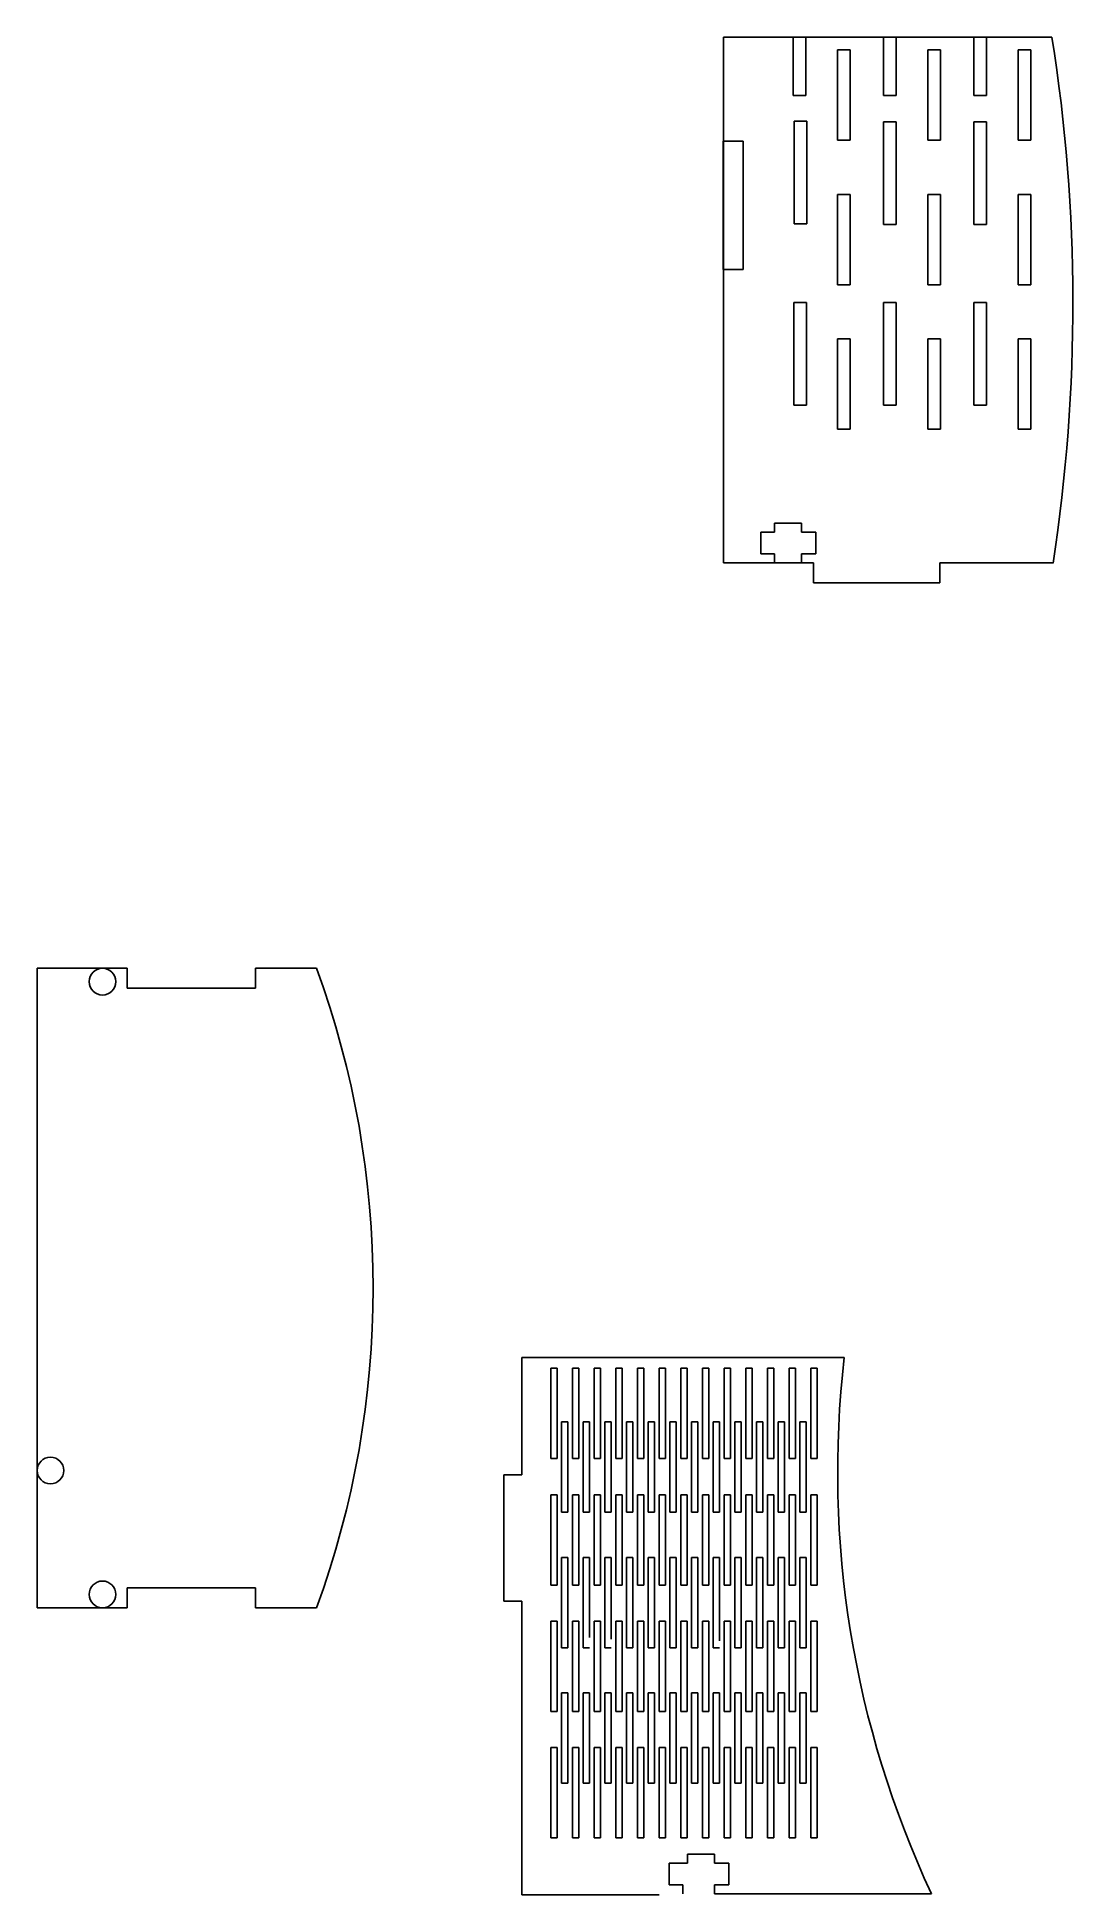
# Model space of a CAD drawing. Extents: x -3.6 to 2.1, y -1.3 to 9.
import ezdxf

# ---------------------------------------------------------------- set-up
doc = ezdxf.new("R2010")
doc.units = 0
doc.header["$MEASUREMENT"] = 0
doc.layers.add('VISIBLE', color=7, linetype='CONTINUOUS')

msp = doc.modelspace()

# ---------------------------------------------------------------- linework, layer by layer
at = {"layer": 'VISIBLE'}
for p, q in [((0.182, 6.076), (0.182, 8.986)), ((0.182, 8.986), (2, 8.986)), ((0.568, 8.986), (0.568, 8.664)), ((0.638, 8.986), (0.638, 8.664)), ((1.068, 8.986), (1.068, 8.664)), ((1.138, 8.986), (1.138, 8.664)), ((1.568, 8.986), (1.638, 8.986)), ((1.568, 8.986), (1.568, 8.664)), ((1.638, 8.986), (1.638, 8.664)), ((0.814, 8.916), (0.814, 8.416)), ((0.814, 8.916), (0.884, 8.916)), ((0.884, 8.916), (0.884, 8.416)), ((1.314, 8.916), (1.384, 8.916)), ((1.314, 8.916), (1.314, 8.416)), ((1.384, 8.916), (1.384, 8.416)), ((1.814, 8.916), (1.884, 8.916)), ((1.814, 8.916), (1.814, 8.416)), ((1.884, 8.916), (1.884, 8.416)), ((0.568, 8.664), (0.638, 8.664)), ((1.068, 8.664), (1.138, 8.664)), ((1.568, 8.664), (1.638, 8.664)), ((0.573, 8.521), (0.643, 8.521)), ((0.573, 8.521), (0.573, 7.953)), ((0.643, 8.521), (0.643, 7.953)), ((1.068, 8.517), (1.138, 8.517)), ((1.068, 8.517), (1.068, 7.949)), ((1.138, 8.517), (1.138, 7.949)), ((1.568, 8.517), (1.568, 7.949)), ((1.568, 8.517), (1.638, 8.517)), ((1.638, 8.517), (1.638, 7.949)), ((0.181, 8.411), (0.181, 7.701)), ((0.181, 8.411), (0.291, 8.411)), ((0.291, 7.701), (0.291, 8.411)), ((0.814, 8.416), (0.884, 8.416)), ((1.314, 8.416), (1.384, 8.416)), ((1.814, 8.416), (1.884, 8.416)), ((0.814, 8.116), (0.884, 8.116)), ((0.814, 8.116), (0.814, 7.616)), ((0.884, 8.116), (0.884, 7.616)), ((1.314, 8.116), (1.384, 8.116)), ((1.314, 8.116), (1.314, 7.616)), ((1.384, 8.116), (1.384, 7.616)), ((1.814, 8.116), (1.884, 8.116)), ((1.814, 8.116), (1.814, 7.616)), ((1.884, 8.116), (1.884, 7.616)), ((0.573, 7.953), (0.643, 7.953)), ((1.068, 7.949), (1.138, 7.949)), ((1.568, 7.949), (1.638, 7.949)), ((0.181, 7.701), (0.291, 7.701)), ((0.814, 7.616), (0.884, 7.616)), ((1.314, 7.616), (1.384, 7.616)), ((1.814, 7.616), (1.884, 7.616)), ((0.572, 7.517), (0.642, 7.517)), ((0.572, 7.517), (0.572, 6.949)), ((0.642, 7.517), (0.642, 6.949)), ((1.068, 7.517), (1.138, 7.517)), ((1.068, 7.517), (1.068, 6.949)), ((1.138, 7.517), (1.138, 6.949)), ((1.568, 7.517), (1.638, 7.517)), ((1.568, 7.517), (1.568, 6.949)), ((1.638, 7.517), (1.638, 6.949)), ((0.814, 7.316), (0.814, 6.816)), ((0.814, 7.316), (0.884, 7.316)), ((0.884, 7.316), (0.884, 6.816)), ((1.314, 7.316), (1.384, 7.316)), ((1.314, 7.316), (1.314, 6.816)), ((1.384, 7.316), (1.384, 6.816)), ((1.814, 7.316), (1.884, 7.316)), ((1.814, 7.316), (1.814, 6.816)), ((1.884, 7.316), (1.884, 6.816)), ((0.572, 6.949), (0.642, 6.949)), ((1.068, 6.949), (1.138, 6.949)), ((1.568, 6.949), (1.638, 6.949)), ((0.814, 6.816), (0.884, 6.816)), ((1.314, 6.816), (1.384, 6.816)), ((1.814, 6.816), (1.884, 6.816)), ((0.464, 6.246), (0.464, 6.296)), ((0.464, 6.296), (0.614, 6.296)), ((0.614, 6.296), (0.614, 6.246)), ((0.389, 6.126), (0.389, 6.246)), ((0.389, 6.246), (0.464, 6.246)), ((0.614, 6.246), (0.694, 6.246)), ((0.694, 6.246), (0.694, 6.126)), ((0.182, 6.076), (0.68, 6.076)), ((0.464, 6.126), (0.389, 6.126)), ((0.464, 6.126), (0.464, 6.076)), ((0.614, 6.126), (0.614, 6.076)), ((0.694, 6.126), (0.614, 6.126)), ((0.68, 6.076), (0.68, 5.966)), ((1.38, 6.076), (2.006, 6.076)), ((1.38, 5.966), (1.38, 6.076)), ((0.68, 5.966), (1.38, 5.966)), ((-3.617, 3.832), (-3.617, 0.292)), ((-3.617, 3.832), (-3.119, 3.832)), ((-3.119, 3.832), (-3.119, 3.722)), ((-2.409, 3.832), (-2.07, 3.832)), ((-2.409, 3.722), (-2.409, 3.832)), ((-3.119, 3.722), (-2.409, 3.722)), ((-0.934, 1.677), (0.85, 1.677)), ((-0.934, 1.028), (-0.934, 1.677)), ((-0.774, 1.618), (-0.774, 1.118)), ((-0.774, 1.618), (-0.739, 1.618)), ((-0.739, 1.618), (-0.739, 1.118)), ((-0.654, 1.618), (-0.619, 1.618)), ((-0.654, 1.618), (-0.654, 1.118)), ((-0.619, 1.618), (-0.619, 1.118)), ((-0.534, 1.618), (-0.499, 1.618)), ((-0.534, 1.618), (-0.534, 1.118)), ((-0.499, 1.618), (-0.499, 1.118)), ((-0.414, 1.618), (-0.379, 1.618)), ((-0.414, 1.618), (-0.414, 1.118)), ((-0.379, 1.618), (-0.379, 1.118)), ((-0.294, 1.618), (-0.259, 1.618)), ((-0.294, 1.618), (-0.294, 1.118)), ((-0.259, 1.618), (-0.259, 1.118)), ((-0.174, 1.618), (-0.139, 1.618)), ((-0.174, 1.618), (-0.174, 1.118)), ((-0.139, 1.618), (-0.139, 1.118)), ((-0.054, 1.618), (-0.019, 1.618)), ((-0.054, 1.618), (-0.054, 1.118)), ((-0.019, 1.618), (-0.019, 1.118)), ((0.066, 1.618), (0.101, 1.618)), ((0.066, 1.618), (0.066, 1.118)), ((0.101, 1.618), (0.101, 1.118)), ((0.186, 1.618), (0.221, 1.618)), ((0.186, 1.618), (0.186, 1.118)), ((0.221, 1.618), (0.221, 1.118)), ((0.306, 1.618), (0.341, 1.618)), ((0.306, 1.618), (0.306, 1.118)), ((0.341, 1.618), (0.341, 1.118)), ((0.426, 1.618), (0.461, 1.618)), ((0.426, 1.618), (0.426, 1.118)), ((0.461, 1.618), (0.461, 1.118)), ((0.546, 1.618), (0.581, 1.618)), ((0.546, 1.618), (0.546, 1.118)), ((0.581, 1.618), (0.581, 1.118)), ((0.666, 1.618), (0.701, 1.618)), ((0.666, 1.618), (0.666, 1.118)), ((0.701, 1.618), (0.701, 1.118)), ((-0.715, 1.321), (-0.68, 1.321)), ((-0.715, 1.321), (-0.715, 0.821)), ((-0.68, 1.321), (-0.68, 0.821)), ((-0.595, 1.321), (-0.595, 0.821)), ((-0.595, 1.321), (-0.56, 1.321)), ((-0.56, 1.321), (-0.56, 0.821)), ((-0.475, 1.321), (-0.44, 1.321)), ((-0.475, 1.321), (-0.475, 0.821)), ((-0.44, 1.321), (-0.44, 0.821)), ((-0.355, 1.321), (-0.32, 1.321)), ((-0.355, 1.321), (-0.355, 0.821)), ((-0.32, 1.321), (-0.32, 0.821)), ((-0.235, 1.321), (-0.235, 0.821)), ((-0.235, 1.321), (-0.2, 1.321)), ((-0.2, 1.321), (-0.2, 0.821)), ((-0.115, 1.321), (-0.115, 0.821)), ((-0.115, 1.321), (-0.08, 1.321)), ((-0.08, 1.321), (-0.08, 0.821)), ((0.005, 1.321), (0.005, 0.821)), ((0.005, 1.321), (0.04, 1.321)), ((0.04, 1.321), (0.04, 0.821)), ((0.125, 1.321), (0.125, 0.821)), ((0.125, 1.321), (0.16, 1.321)), ((0.16, 1.321), (0.16, 0.821)), ((0.245, 1.321), (0.245, 0.821)), ((0.245, 1.321), (0.28, 1.321)), ((0.28, 1.321), (0.28, 0.821)), ((0.365, 1.321), (0.365, 0.821)), ((0.365, 1.321), (0.4, 1.321)), ((0.4, 1.321), (0.4, 0.821)), ((0.485, 1.321), (0.52, 1.321)), ((0.485, 1.321), (0.485, 0.821)), ((0.52, 1.321), (0.52, 0.821)), ((0.605, 1.321), (0.64, 1.321)), ((0.605, 1.321), (0.605, 0.821)), ((0.64, 1.321), (0.64, 0.821)), ((-0.774, 1.118), (-0.739, 1.118)), ((-0.654, 1.118), (-0.619, 1.118)), ((-0.534, 1.118), (-0.499, 1.118)), ((-0.414, 1.118), (-0.379, 1.118)), ((-0.294, 1.118), (-0.259, 1.118)), ((-0.174, 1.118), (-0.139, 1.118)), ((-0.054, 1.118), (-0.019, 1.118)), ((0.066, 1.118), (0.101, 1.118)), ((0.186, 1.118), (0.221, 1.118)), ((0.306, 1.118), (0.341, 1.118)), ((0.426, 1.118), (0.461, 1.118)), ((0.546, 1.118), (0.581, 1.118)), ((0.666, 1.118), (0.701, 1.118)), ((-1.034, 1.028), (-0.934, 1.028)), ((-1.034, 0.328), (-1.034, 1.028)), ((-0.774, 0.918), (-0.739, 0.918)), ((-0.774, 0.918), (-0.774, 0.418)), ((-0.739, 0.918), (-0.739, 0.418)), ((-0.654, 0.918), (-0.619, 0.918)), ((-0.654, 0.918), (-0.654, 0.418)), ((-0.619, 0.918), (-0.619, 0.418)), ((-0.534, 0.918), (-0.499, 0.918)), ((-0.534, 0.918), (-0.534, 0.418)), ((-0.499, 0.918), (-0.499, 0.418)), ((-0.414, 0.918), (-0.379, 0.918)), ((-0.414, 0.918), (-0.414, 0.418)), ((-0.379, 0.918), (-0.379, 0.418)), ((-0.294, 0.918), (-0.259, 0.918)), ((-0.294, 0.918), (-0.294, 0.418)), ((-0.259, 0.918), (-0.259, 0.418)), ((-0.174, 0.918), (-0.139, 0.918)), ((-0.174, 0.918), (-0.174, 0.418)), ((-0.139, 0.918), (-0.139, 0.418)), ((-0.054, 0.918), (-0.019, 0.918)), ((-0.054, 0.918), (-0.054, 0.418)), ((-0.019, 0.918), (-0.019, 0.418)), ((0.066, 0.918), (0.101, 0.918)), ((0.066, 0.918), (0.066, 0.418)), ((0.101, 0.918), (0.101, 0.418)), ((0.186, 0.918), (0.186, 0.418)), ((0.186, 0.918), (0.221, 0.918)), ((0.221, 0.918), (0.221, 0.418)), ((0.306, 0.918), (0.341, 0.918)), ((0.306, 0.918), (0.306, 0.418)), ((0.341, 0.918), (0.341, 0.418)), ((0.426, 0.918), (0.461, 0.918)), ((0.426, 0.918), (0.426, 0.418)), ((0.461, 0.918), (0.461, 0.418)), ((0.546, 0.918), (0.581, 0.918)), ((0.546, 0.918), (0.546, 0.418)), ((0.581, 0.918), (0.581, 0.418)), ((0.666, 0.918), (0.701, 0.918)), ((0.666, 0.918), (0.666, 0.418)), ((0.701, 0.918), (0.701, 0.418)), ((-0.715, 0.821), (-0.68, 0.821)), ((-0.595, 0.821), (-0.56, 0.821)), ((-0.475, 0.821), (-0.44, 0.821)), ((-0.355, 0.821), (-0.32, 0.821)), ((-0.235, 0.821), (-0.2, 0.821)), ((-0.115, 0.821), (-0.08, 0.821)), ((0.005, 0.821), (0.04, 0.821)), ((0.125, 0.821), (0.16, 0.821)), ((0.245, 0.821), (0.28, 0.821)), ((0.365, 0.821), (0.4, 0.821)), ((0.485, 0.821), (0.52, 0.821)), ((0.605, 0.821), (0.64, 0.821)), ((-0.715, 0.571), (-0.68, 0.571)), ((-0.715, 0.571), (-0.715, 0.071)), ((-0.68, 0.571), (-0.68, 0.071)), ((-0.595, 0.571), (-0.595, 0.071)), ((-0.595, 0.571), (-0.56, 0.571)), ((-0.56, 0.571), (-0.56, 0.128)), ((-0.475, 0.571), (-0.44, 0.571)), ((-0.475, 0.571), (-0.475, 0.071)), ((-0.44, 0.571), (-0.44, 0.119)), ((-0.355, 0.571), (-0.355, 0.071)), ((-0.355, 0.571), (-0.32, 0.571)), ((-0.32, 0.571), (-0.32, 0.071)), ((-0.235, 0.571), (-0.2, 0.571)), ((-0.235, 0.571), (-0.235, 0.071)), ((-0.2, 0.571), (-0.2, 0.071)), ((-0.115, 0.571), (-0.115, 0.071)), ((-0.115, 0.571), (-0.08, 0.571)), ((-0.08, 0.571), (-0.08, 0.071)), ((0.005, 0.571), (0.04, 0.571)), ((0.005, 0.571), (0.005, 0.071)), ((0.04, 0.571), (0.04, 0.071)), ((0.125, 0.571), (0.125, 0.071)), ((0.125, 0.571), (0.16, 0.571)), ((0.16, 0.571), (0.16, 0.11)), ((0.245, 0.571), (0.28, 0.571)), ((0.245, 0.571), (0.245, 0.071)), ((0.28, 0.571), (0.28, 0.071)), ((0.365, 0.571), (0.365, 0.071)), ((0.365, 0.571), (0.4, 0.571)), ((0.4, 0.571), (0.4, 0.071)), ((0.485, 0.571), (0.485, 0.071)), ((0.485, 0.571), (0.52, 0.571)), ((0.52, 0.571), (0.52, 0.071)), ((0.605, 0.571), (0.605, 0.071)), ((0.605, 0.571), (0.64, 0.571)), ((0.64, 0.571), (0.64, 0.071)), ((-0.774, 0.418), (-0.739, 0.418)), ((-0.654, 0.418), (-0.619, 0.418)), ((-0.534, 0.418), (-0.499, 0.418)), ((-0.414, 0.418), (-0.379, 0.418)), ((-0.294, 0.418), (-0.259, 0.418)), ((-0.174, 0.418), (-0.139, 0.418)), ((-0.054, 0.418), (-0.019, 0.418)), ((0.066, 0.418), (0.101, 0.418)), ((0.186, 0.418), (0.221, 0.418)), ((0.306, 0.418), (0.341, 0.418)), ((0.426, 0.418), (0.461, 0.418)), ((0.546, 0.418), (0.581, 0.418)), ((0.666, 0.418), (0.701, 0.418)), ((-3.119, 0.292), (-3.119, 0.402)), ((-3.119, 0.402), (-2.409, 0.402)), ((-2.409, 0.402), (-2.409, 0.292)), ((-0.934, 0.328), (-1.034, 0.328)), ((-0.934, -1.297), (-0.934, 0.328)), ((-3.617, 0.292), (-3.119, 0.292)), ((-2.409, 0.292), (-2.07, 0.292)), ((-0.774, 0.218), (-0.739, 0.218)), ((-0.774, 0.218), (-0.774, -0.282)), ((-0.739, 0.218), (-0.739, -0.282)), ((-0.654, 0.218), (-0.619, 0.218)), ((-0.654, 0.218), (-0.654, -0.282)), ((-0.619, 0.218), (-0.619, -0.282)), ((-0.534, 0.218), (-0.499, 0.218)), ((-0.534, 0.218), (-0.534, -0.282)), ((-0.499, 0.218), (-0.499, -0.282)), ((-0.414, 0.218), (-0.379, 0.218)), ((-0.414, 0.218), (-0.414, -0.282)), ((-0.379, 0.218), (-0.379, -0.282)), ((-0.294, 0.218), (-0.259, 0.218)), ((-0.294, 0.218), (-0.294, -0.282)), ((-0.259, 0.218), (-0.259, -0.282)), ((-0.174, 0.218), (-0.139, 0.218)), ((-0.174, 0.218), (-0.174, -0.282)), ((-0.139, 0.218), (-0.139, -0.282)), ((-0.054, 0.218), (-0.019, 0.218)), ((-0.054, 0.218), (-0.054, -0.282)), ((-0.019, 0.218), (-0.019, -0.282)), ((0.066, 0.218), (0.101, 0.218)), ((0.066, 0.218), (0.066, -0.282)), ((0.101, 0.218), (0.101, -0.282)), ((0.186, 0.218), (0.221, 0.218)), ((0.186, 0.218), (0.186, -0.282)), ((0.221, 0.218), (0.221, -0.282)), ((0.306, 0.218), (0.341, 0.218)), ((0.306, 0.218), (0.306, -0.282)), ((0.341, 0.218), (0.341, -0.282)), ((0.426, 0.218), (0.461, 0.218)), ((0.426, 0.218), (0.426, -0.282)), ((0.461, 0.218), (0.461, -0.282)), ((0.546, 0.218), (0.581, 0.218)), ((0.546, 0.218), (0.546, -0.282)), ((0.581, 0.218), (0.581, -0.282)), ((0.666, 0.218), (0.701, 0.218)), ((0.666, 0.218), (0.666, -0.282)), ((0.701, 0.218), (0.701, -0.282)), ((-0.715, 0.071), (-0.68, 0.071)), ((-0.595, 0.071), (-0.56, 0.071)), ((-0.475, 0.071), (-0.44, 0.071)), ((-0.355, 0.071), (-0.32, 0.071)), ((-0.235, 0.071), (-0.2, 0.071)), ((-0.115, 0.071), (-0.08, 0.071)), ((0.005, 0.071), (0.04, 0.071)), ((0.125, 0.071), (0.16, 0.071)), ((0.245, 0.071), (0.28, 0.071)), ((0.365, 0.071), (0.4, 0.071)), ((0.485, 0.071), (0.52, 0.071)), ((0.605, 0.071), (0.64, 0.071)), ((-0.715, -0.179), (-0.715, -0.679)), ((-0.715, -0.179), (-0.68, -0.179)), ((-0.68, -0.179), (-0.68, -0.679)), ((-0.595, -0.179), (-0.595, -0.679)), ((-0.595, -0.179), (-0.56, -0.179)), ((-0.56, -0.179), (-0.56, -0.679)), ((-0.475, -0.179), (-0.44, -0.179)), ((-0.475, -0.179), (-0.475, -0.679)), ((-0.44, -0.179), (-0.44, -0.679)), ((-0.355, -0.179), (-0.355, -0.679)), ((-0.355, -0.179), (-0.32, -0.179)), ((-0.32, -0.179), (-0.32, -0.679)), ((-0.235, -0.179), (-0.2, -0.179)), ((-0.235, -0.179), (-0.235, -0.679)), ((-0.2, -0.179), (-0.2, -0.679)), ((-0.115, -0.179), (-0.115, -0.679)), ((-0.115, -0.179), (-0.08, -0.179)), ((-0.08, -0.179), (-0.08, -0.679)), ((0.005, -0.179), (0.005, -0.679)), ((0.005, -0.179), (0.04, -0.179)), ((0.04, -0.179), (0.04, -0.679)), ((0.125, -0.179), (0.125, -0.679)), ((0.125, -0.179), (0.16, -0.179)), ((0.16, -0.179), (0.16, -0.679)), ((0.245, -0.179), (0.28, -0.179)), ((0.245, -0.179), (0.245, -0.679)), ((0.28, -0.179), (0.28, -0.679)), ((0.365, -0.179), (0.4, -0.179)), ((0.365, -0.179), (0.365, -0.679)), ((0.4, -0.179), (0.4, -0.679)), ((0.485, -0.179), (0.485, -0.679)), ((0.485, -0.179), (0.52, -0.179)), ((0.52, -0.179), (0.52, -0.679)), ((0.605, -0.179), (0.605, -0.679)), ((0.605, -0.179), (0.64, -0.179)), ((0.64, -0.179), (0.64, -0.679)), ((-0.774, -0.282), (-0.739, -0.282)), ((-0.654, -0.282), (-0.619, -0.282)), ((-0.534, -0.282), (-0.499, -0.282)), ((-0.414, -0.282), (-0.379, -0.282)), ((-0.294, -0.282), (-0.259, -0.282)), ((-0.174, -0.282), (-0.139, -0.282)), ((-0.054, -0.282), (-0.019, -0.282)), ((0.066, -0.282), (0.101, -0.282)), ((0.186, -0.282), (0.221, -0.282)), ((0.306, -0.282), (0.341, -0.282)), ((0.426, -0.282), (0.461, -0.282)), ((0.546, -0.282), (0.581, -0.282)), ((0.666, -0.282), (0.701, -0.282)), ((-0.774, -0.482), (-0.739, -0.482)), ((-0.774, -0.482), (-0.774, -0.982)), ((-0.739, -0.482), (-0.739, -0.982)), ((-0.654, -0.482), (-0.619, -0.482)), ((-0.654, -0.482), (-0.654, -0.982)), ((-0.619, -0.482), (-0.619, -0.982)), ((-0.534, -0.482), (-0.499, -0.482)), ((-0.534, -0.482), (-0.534, -0.982)), ((-0.499, -0.482), (-0.499, -0.982)), ((-0.414, -0.482), (-0.379, -0.482)), ((-0.414, -0.482), (-0.414, -0.982)), ((-0.379, -0.482), (-0.379, -0.982)), ((-0.294, -0.482), (-0.259, -0.482)), ((-0.294, -0.482), (-0.294, -0.982)), ((-0.259, -0.482), (-0.259, -0.982)), ((-0.174, -0.482), (-0.139, -0.482)), ((-0.174, -0.482), (-0.174, -0.982)), ((-0.139, -0.482), (-0.139, -0.982)), ((-0.054, -0.482), (-0.019, -0.482)), ((-0.054, -0.482), (-0.054, -0.982)), ((-0.019, -0.482), (-0.019, -0.982)), ((0.066, -0.482), (0.066, -0.982)), ((0.066, -0.482), (0.101, -0.482)), ((0.101, -0.482), (0.101, -0.982)), ((0.186, -0.482), (0.221, -0.482)), ((0.186, -0.482), (0.186, -0.982)), ((0.221, -0.482), (0.221, -0.982)), ((0.306, -0.482), (0.306, -0.982)), ((0.306, -0.482), (0.341, -0.482)), ((0.341, -0.482), (0.341, -0.982)), ((0.426, -0.482), (0.461, -0.482)), ((0.426, -0.482), (0.426, -0.982)), ((0.461, -0.482), (0.461, -0.982)), ((0.546, -0.482), (0.581, -0.482)), ((0.546, -0.482), (0.546, -0.982)), ((0.581, -0.482), (0.581, -0.982)), ((0.666, -0.482), (0.701, -0.482)), ((0.666, -0.482), (0.666, -0.982)), ((0.701, -0.482), (0.701, -0.982)), ((-0.715, -0.679), (-0.68, -0.679)), ((-0.595, -0.679), (-0.56, -0.679)), ((-0.475, -0.679), (-0.44, -0.679)), ((-0.355, -0.679), (-0.32, -0.679)), ((-0.235, -0.679), (-0.2, -0.679)), ((-0.115, -0.679), (-0.08, -0.679)), ((0.005, -0.679), (0.04, -0.679)), ((0.125, -0.679), (0.16, -0.679)), ((0.245, -0.679), (0.28, -0.679)), ((0.365, -0.679), (0.4, -0.679)), ((0.485, -0.679), (0.52, -0.679)), ((0.605, -0.679), (0.64, -0.679)), ((-0.774, -0.982), (-0.739, -0.982)), ((-0.654, -0.982), (-0.619, -0.982)), ((-0.534, -0.982), (-0.499, -0.982)), ((-0.414, -0.982), (-0.379, -0.982)), ((-0.294, -0.982), (-0.259, -0.982)), ((-0.174, -0.982), (-0.139, -0.982)), ((-0.054, -0.982), (-0.019, -0.982)), ((0.066, -0.982), (0.101, -0.982)), ((0.186, -0.982), (0.221, -0.982)), ((0.306, -0.982), (0.341, -0.982)), ((0.426, -0.982), (0.461, -0.982)), ((0.546, -0.982), (0.581, -0.982)), ((0.666, -0.982), (0.701, -0.982)), ((-0.118, -1.242), (-0.118, -1.122)), ((-0.118, -1.122), (-0.018, -1.122)), ((-0.018, -1.122), (-0.018, -1.072)), ((-0.018, -1.072), (0.132, -1.072)), ((0.132, -1.072), (0.132, -1.122)), ((0.132, -1.122), (0.212, -1.122)), ((0.212, -1.122), (0.212, -1.242)), ((-0.934, -1.297), (-0.174, -1.297)), ((-0.043, -1.242), (-0.118, -1.242)), ((-0.043, -1.242), (-0.043, -1.292)), ((0.132, -1.242), (0.132, -1.292)), ((0.212, -1.242), (0.132, -1.242)), ((0.132, -1.292), (1.334, -1.292))]:
    msp.add_line(p, q, dxfattribs=at)
at = {"layer": 'VISIBLE', "extrusion": (0, 0, -1)}
msp.add_circle((3.255, 3.758), 0.074, dxfattribs=at)
at = {"layer": 'VISIBLE'}
for centre in [(-3.543, 1.052), (-3.255, 0.366)]:
    msp.add_circle(centre, 0.074, dxfattribs=at)
for centre, radius, start, end in [((-7.34, 7.511), 9.456, 351.267, 8.9739), ((-6.916, 2.062), 5.159, 339.935, 20.065), ((6.326, 1.045), 5.512, 173.4127, 205.0777)]:
    msp.add_arc(centre, radius, start, end, dxfattribs=at)

doc.saveas('drawing.dxf')
